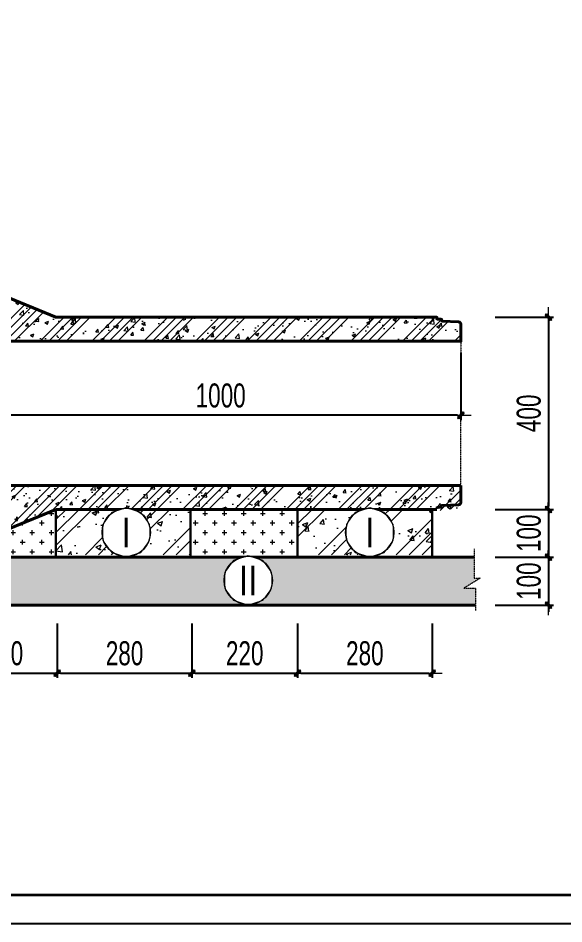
# Model space of a CAD drawing. Header units: inches. Extents: x -676 to 53517, y -20644 to 46516.
# Drawn here: x 28624 to 29760, y -3691 to -1805 of the extents above; entities that cross this region are included whole.
import ezdxf
from ezdxf.enums import TextEntityAlignment as Align

# ---------------------------------------------------------------- set-up
doc = ezdxf.new("R2010")
doc.units = ezdxf.units.IN
doc.header["$MEASUREMENT"] = 0
doc.set_wipeout_variables(frame=1)
doc.linetypes.add('HIDDEN', pattern=[0.375, 0.25, -0.125])
for name, color, linetype, lineweight in [('CAT1', 2, 'Continuous', 40), ('KHUAT', 254, 'HIDDEN', 15), ('LC Dim', 8, 'Continuous', 18), ('LC Hatch', 252, 'Continuous', 9), ('LC ISO', 153, 'Continuous', 13), ('LC Net manh', 9, 'Continuous', 5), ('LC Text1', 3, 'Continuous', 20), ('THEP', 1, 'Continuous', 35), ('THEP VONG NGOAI', 21, 'Continuous', 30)]:
    doc.layers.add(name, color=color, linetype=linetype, lineweight=lineweight)
doc.layers.add('ENTTNTHIETKE1', color=2, linetype='Continuous')
doc.layers.add('KHUNGTEN', color=5, linetype='Continuous')
doc.styles.add('General text 2', font='arial.ttf')
doc.styles.add('HOATBIF', font='hoatbif.shx', dxfattribs={"width": 0.7})
doc.dimstyles.new('1-100(1-25)', dxfattribs={"dimscale": 25, "dimtxt": 2.5, "dimasz": 0.35, "dimexe": 0.5, "dimexo": 0, "dimgap": 0.8, "dimtad": 1, "dimdec": 0, "dimzin": 0, "dimdsep": 46, "dimtxsty": 'HOATBIF', "dimblk1": 'DOT', "dimblk2": 'DOT', "dimsah": 1, "dimcen": -1, "dimdle": 1, "dimclrd": 256, "dimclre": 256, "dimclrt": 4, "dimadec": 3, "dimazin": 2, "dimtfac": 0.333333, "dimtdec": 0, "dimtix": 1, "dimtmove": 2, "dimatfit": 3, "dimldrblk": 'DOT', "dimfxl": 1, "dimtvp": 0.833333, "dimtolj": 1, "dimtzin": 0, "dimarcsym": 0})
pattern_1 = [(50, (24596.92, 26855.58), (109.3108, -9.56345), [11.43, -125.73]), (355, (24596.92, 26855.58), (-21.1457, 114.634), [9.144, -100.584]), (100.451, (24606.03, 26854.78), (88.1655, 105.07), [9.714, -106.854]), (50, (24716.92, 26975.58), (109.3108, -9.56345), [11.43, -125.73]), (355, (24716.92, 26975.58), (-21.1457, 114.634), [9.144, -100.584]), (100.451, (24726.03, 26974.78), (88.1655, 105.07), [9.714, -106.854]), (46.1842, (24596.92, 26886.06), (162.6474, -25.2254), [17.145, -188.595]), (96.6356, (24610.48, 26883.96), (142.4425, 148.4553), [14.571, -160.281]), (351.184, (24596.92, 26886.06), (142.4428, 148.4551), [13.716, -150.876]), (46.1842, (24716.92, 27006.06), (162.6474, -25.2254), [17.145, -188.595]), (96.6356, (24730.48, 27003.96), (142.4425, 148.4553), [14.571, -160.281]), (351.184, (24716.92, 27006.06), (142.4428, 148.4551), [13.716, -150.876]), (21, (24612.16, 26878.44), (90.96893, -61.3593), [11.43, -125.73]), (326, (24612.16, 26878.44), (37.0812, 110.5128), [9.144, -100.584]), (71.4514, (24619.74, 26873.32), (128.0499, 49.1537), [9.714, -106.854]), (21, (24732.16, 26998.44), (90.96893, -61.3593), [11.43, -125.73]), (326, (24732.16, 26998.44), (37.0812, 110.5128), [9.144, -100.584]), (71.4514, (24739.74, 26993.32), (128.0499, 49.1537), [9.714, -106.854]), (37.5, (24596.92, 26855.578), (1.85316, 50.733023), [0, -99.3648, 0, -102.108, 0, -100.965]), (7.5, (24596.92, 26855.58), (40.0918, 60.10834), [0, -58.2168, 0, -97.0788, 0, -38.481]), (327.5, (24562.937, 26855.58), (81.354357, -3.437246), [0, -38.1, 0, -118.872, 0, -157.734]), (317.5, (24547.7, 26855.58), (88.87751, 15.2559), [0, -49.53, 0, -78.9432, 0, -112.014]), (45, (24596.92, 26855.58), (-80.8223, 80.8223), []), (45, (24623.86, 26855.58), (-80.8223, 80.8223), []), (45, (24650.8, 26855.58), (-80.8223, 80.8223), []), (45, (24677.74, 26855.58), (-80.8223, 80.8223), [])]

# ---------------------------------------------------------------- blocks, each defined once
blk = doc.blocks.new('DOT')
at = {"layer": 'LC Dim'}
blk.add_line((-3, 0), (3, 0), dxfattribs=at)
at = {"layer": 'LC Dim', "color": 4}
blk.add_line((-1, -1), (1, 1), dxfattribs=at)
blk.add_lwpolyline([(0.5, 1), (-1, -0.5), (-0.5, -1), (1, 0.5)], close=True, dxfattribs=at)
blk = doc.blocks.new('*D756')
at = {"layer": 'Defpoints', "color": 0, "ltscale": 2, "transparency": 16777216}
for p in [(28545.6, -2501.9), (29545.6, -2501.9), (28545.6, -2632.2)]:
    blk.add_point(p, dxfattribs=at)
at = {"layer": 'LC Dim', "lineweight": -2, "ltscale": 2, "transparency": 16777216}
for p, q in [((28545.6, -2501.9), (28545.6, -2642.2)), ((29545.6, -2501.9), (29545.6, -2642.2)), ((29538.6, -2632.2), (28552.6, -2632.2))]:
    blk.add_line(p, q, dxfattribs=at)
at = {"layer": 'LC Dim', "lineweight": -2, "ltscale": 2, "transparency": 16777216, "xscale": 7, "yscale": 7, "zscale": 7, "rotation": 180}
blk.add_blockref('DOT', (28545.6, -2632.2), dxfattribs=at)
at = {"layer": 'LC Dim', "lineweight": -2, "ltscale": 2, "transparency": 16777216, "xscale": 7, "yscale": 7, "zscale": 7}
blk.add_blockref('DOT', (29545.6, -2632.2), dxfattribs=at)
at = {"layer": 'LC Dim', "color": 4, "ltscale": 2, "transparency": 16777216, "insert": (29045.6, -2591.2), "char_height": 50, "attachment_point": 5, "style": 'HOATBIF'}
blk.add_mtext('\\A1;1000', dxfattribs=at)
blk = doc.blocks.new('_Dot')
at = {"color": 0, "linetype": 'ByBlock', "lineweight": -2}
blk.add_line((-0.5, 0), (-1, 0), dxfattribs=at)
at = {"color": 0, "linetype": 'ByBlock', "const_width": 0.5}
blk.add_lwpolyline([(-0.25, 0, 1), (0.25, 0, 1)], format="xyb", close=True, dxfattribs=at)
blk = doc.blocks.new('*U66')
at = {"layer": 'Defpoints'}
blk.add_lwpolyline([(0, 4.25), (-2.5, 3.44), (-4.04, 1.31), (-4.04, -1.31), (-2.5, -3.44), (0, -4.25), (2.5, -3.44), (4.04, -1.31), (4.04, 1.31), (2.5, 3.44)], close=True, dxfattribs=at)
at = {"layer": 'LC Text1', "style": 'General text 2', "width": 0.8, "flags": 8}
blk.add_attdef('SYMBOL', text='', height=5.2, dxfattribs=at).set_placement((0, 0), align=Align.MIDDLE_CENTER)
blk.add_wipeout([(0, 4.25), (-2.5, 3.44), (-4.04, 1.31), (-4.04, -1.31), (-2.5, -3.44), (0, -4.25), (2.5, -3.44), (4.04, -1.31), (4.04, 1.31), (2.5, 3.44)]).dxf.layer = 'LC Net manh'
at = {"layer": 'LC ISO'}
blk.add_circle((0, 0), 4.25, dxfattribs=at)
blk = doc.blocks.new('*D630')
at = {"layer": 'Defpoints', "color": 0, "ltscale": 2, "transparency": 16777216}
for p in [(29616.9, -2428), (29616.9, -2828), (29727.9, -2828)]:
    blk.add_point(p, dxfattribs=at)
at = {"layer": 'LC Dim', "lineweight": -2, "ltscale": 2, "transparency": 16777216}
for p, q in [((29616.9, -2428), (29737.9, -2428)), ((29727.9, -2435), (29727.9, -2821)), ((29616.9, -2828), (29737.9, -2828))]:
    blk.add_line(p, q, dxfattribs=at)
at = {"layer": 'LC Dim', "lineweight": -2, "ltscale": 2, "transparency": 16777216, "xscale": 7, "yscale": 7, "zscale": 7}
for p, rotation in [((29727.9, -2428), 90), ((29727.9, -2828), 270)]:
    blk.add_blockref('DOT', p, dxfattribs=dict(at, rotation=rotation))
at = {"layer": 'LC Dim', "color": 4, "ltscale": 2, "transparency": 16777216, "insert": (29686.9, -2628), "char_height": 50, "attachment_point": 5, "rotation": 90, "style": 'HOATBIF'}
blk.add_mtext('\\A1;400', dxfattribs=at)
blk = doc.blocks.new('*D631')
at = {"layer": 'Defpoints', "color": 0, "ltscale": 2, "transparency": 16777216}
for p in [(29616.9, -2828), (29616.9, -2927.5), (29727.9, -2927.5)]:
    blk.add_point(p, dxfattribs=at)
at = {"layer": 'LC Dim', "lineweight": -2, "ltscale": 2, "transparency": 16777216}
for p, q in [((29616.9, -2828), (29737.9, -2828)), ((29727.9, -2821), (29727.9, -2814)), ((29727.9, -2828), (29727.9, -2927.5)), ((29616.9, -2927.5), (29737.9, -2927.5)), ((29727.9, -2934.5), (29727.9, -2941.5))]:
    blk.add_line(p, q, dxfattribs=at)
at = {"layer": 'LC Dim', "lineweight": -2, "ltscale": 2, "transparency": 16777216, "xscale": 7, "yscale": 7, "zscale": 7}
for p, rotation in [((29727.9, -2828), 270), ((29727.9, -2927.5), 90)]:
    blk.add_blockref('DOT', p, dxfattribs=dict(at, rotation=rotation))
at = {"layer": 'LC Dim', "color": 4, "ltscale": 2, "transparency": 16777216, "insert": (29686.9, -2877.7), "char_height": 50, "attachment_point": 5, "rotation": 90, "style": 'HOATBIF'}
blk.add_mtext('\\A1;100', dxfattribs=at)
blk = doc.blocks.new('*D632')
at = {"layer": 'Defpoints', "color": 0, "ltscale": 2, "transparency": 16777216}
for p in [(29616.9, -2927.5), (29616.9, -3027.5), (29727.9, -3027.5)]:
    blk.add_point(p, dxfattribs=at)
at = {"layer": 'LC Dim', "lineweight": -2, "ltscale": 2, "transparency": 16777216}
for p, q in [((29727.9, -2920.5), (29727.9, -2913.5)), ((29616.9, -2927.5), (29737.9, -2927.5)), ((29727.9, -2927.5), (29727.9, -3027.5)), ((29616.9, -3027.5), (29737.9, -3027.5)), ((29727.9, -3034.5), (29727.9, -3041.5))]:
    blk.add_line(p, q, dxfattribs=at)
at = {"layer": 'LC Dim', "lineweight": -2, "ltscale": 2, "transparency": 16777216, "xscale": 7, "yscale": 7, "zscale": 7}
for p, rotation in [((29727.9, -2927.5), 270), ((29727.9, -3027.5), 90)]:
    blk.add_blockref('DOT', p, dxfattribs=dict(at, rotation=rotation))
at = {"layer": 'LC Dim', "color": 4, "ltscale": 2, "transparency": 16777216, "insert": (29686.9, -2977.5), "char_height": 50, "attachment_point": 5, "rotation": 90, "style": 'HOATBIF'}
blk.add_mtext('\\A1;100', dxfattribs=at)
blk = doc.blocks.new('*D602')
at = {"layer": 'Defpoints', "color": 0, "ltscale": 2, "transparency": 16777216}
for p in [(28485.6, -3065.9), (28705.6, -3065.9), (28705.6, -3168.9)]:
    blk.add_point(p, dxfattribs=at)
at = {"layer": 'LC Dim', "lineweight": -2, "ltscale": 2, "transparency": 16777216}
for p, q in [((28485.6, -3065.9), (28485.6, -3178.9)), ((28705.6, -3065.9), (28705.6, -3178.9)), ((28492.6, -3168.9), (28698.6, -3168.9))]:
    blk.add_line(p, q, dxfattribs=at)
at = {"layer": 'LC Dim', "lineweight": -2, "ltscale": 2, "transparency": 16777216, "xscale": 7, "yscale": 7, "zscale": 7, "rotation": 180}
blk.add_blockref('DOT', (28485.6, -3168.9), dxfattribs=at)
at = {"layer": 'LC Dim', "lineweight": -2, "ltscale": 2, "transparency": 16777216, "xscale": 7, "yscale": 7, "zscale": 7}
blk.add_blockref('DOT', (28705.6, -3168.9), dxfattribs=at)
at = {"layer": 'LC Dim', "color": 4, "ltscale": 2, "transparency": 16777216, "insert": (28595.6, -3127.9), "char_height": 50, "attachment_point": 5, "style": 'HOATBIF'}
blk.add_mtext('\\A1;220', dxfattribs=at)
blk = doc.blocks.new('*D603')
at = {"layer": 'Defpoints', "color": 0, "ltscale": 2, "transparency": 16777216}
for p in [(28705.6, -3065.9), (28985.6, -3065.9), (28985.6, -3168.9)]:
    blk.add_point(p, dxfattribs=at)
at = {"layer": 'LC Dim', "lineweight": -2, "ltscale": 2, "transparency": 16777216}
for p, q in [((28705.6, -3065.9), (28705.6, -3178.9)), ((28985.6, -3065.9), (28985.6, -3178.9)), ((28712.6, -3168.9), (28978.6, -3168.9))]:
    blk.add_line(p, q, dxfattribs=at)
at = {"layer": 'LC Dim', "lineweight": -2, "ltscale": 2, "transparency": 16777216, "xscale": 7, "yscale": 7, "zscale": 7, "rotation": 180}
blk.add_blockref('DOT', (28705.6, -3168.9), dxfattribs=at)
at = {"layer": 'LC Dim', "lineweight": -2, "ltscale": 2, "transparency": 16777216, "xscale": 7, "yscale": 7, "zscale": 7}
blk.add_blockref('DOT', (28985.6, -3168.9), dxfattribs=at)
at = {"layer": 'LC Dim', "color": 4, "ltscale": 2, "transparency": 16777216, "insert": (28845.6, -3127.9), "char_height": 50, "attachment_point": 5, "style": 'HOATBIF'}
blk.add_mtext('\\A1;280', dxfattribs=at)
blk = doc.blocks.new('*D604')
at = {"layer": 'Defpoints', "color": 0, "ltscale": 2, "transparency": 16777216}
for p in [(28985.6, -3065.9), (29205.6, -3065.9), (29205.6, -3168.9)]:
    blk.add_point(p, dxfattribs=at)
at = {"layer": 'LC Dim', "lineweight": -2, "ltscale": 2, "transparency": 16777216}
for p, q in [((28985.6, -3065.9), (28985.6, -3178.9)), ((29205.6, -3065.9), (29205.6, -3178.9)), ((28992.6, -3168.9), (29198.6, -3168.9))]:
    blk.add_line(p, q, dxfattribs=at)
at = {"layer": 'LC Dim', "lineweight": -2, "ltscale": 2, "transparency": 16777216, "xscale": 7, "yscale": 7, "zscale": 7, "rotation": 180}
blk.add_blockref('DOT', (28985.6, -3168.9), dxfattribs=at)
at = {"layer": 'LC Dim', "lineweight": -2, "ltscale": 2, "transparency": 16777216, "xscale": 7, "yscale": 7, "zscale": 7}
blk.add_blockref('DOT', (29205.6, -3168.9), dxfattribs=at)
at = {"layer": 'LC Dim', "color": 4, "ltscale": 2, "transparency": 16777216, "insert": (29095.6, -3127.9), "char_height": 50, "attachment_point": 5, "style": 'HOATBIF'}
blk.add_mtext('\\A1;220', dxfattribs=at)
blk = doc.blocks.new('*D605')
at = {"layer": 'Defpoints', "color": 0, "ltscale": 2, "transparency": 16777216}
for p in [(29205.6, -3065.9), (29485.6, -3065.9), (29485.6, -3168.9)]:
    blk.add_point(p, dxfattribs=at)
at = {"layer": 'LC Dim', "lineweight": -2, "ltscale": 2, "transparency": 16777216}
for p, q in [((29205.6, -3065.9), (29205.6, -3178.9)), ((29485.6, -3065.9), (29485.6, -3178.9)), ((29212.6, -3168.9), (29478.6, -3168.9))]:
    blk.add_line(p, q, dxfattribs=at)
at = {"layer": 'LC Dim', "lineweight": -2, "ltscale": 2, "transparency": 16777216, "xscale": 7, "yscale": 7, "zscale": 7, "rotation": 180}
blk.add_blockref('DOT', (29205.6, -3168.9), dxfattribs=at)
at = {"layer": 'LC Dim', "lineweight": -2, "ltscale": 2, "transparency": 16777216, "xscale": 7, "yscale": 7, "zscale": 7}
blk.add_blockref('DOT', (29485.6, -3168.9), dxfattribs=at)
at = {"layer": 'LC Dim', "color": 4, "ltscale": 2, "transparency": 16777216, "insert": (29345.6, -3127.9), "char_height": 50, "attachment_point": 5, "style": 'HOATBIF'}
blk.add_mtext('\\A1;280', dxfattribs=at)
blk = doc.blocks.new('khung vpn')
at = {"layer": 'KHUNGTEN'}
blk.add_lwpolyline([(52556.243, -4234.885), (52502.048, -4234.885), (52502.048, -4195.662), (52556.243, -4195.662)], close=True, dxfattribs=at)
at = {"layer": 'THEP'}
blk.add_lwpolyline([(52555.832, -4234.474), (52502.459, -4234.474), (52502.459, -4196.073), (52555.832, -4196.073)], close=True, dxfattribs=at)

msp = doc.modelspace()

# ---------------------------------------------------------------- hatches: boundary and pattern name
at = {"layer": 'LC Hatch', "ltscale": 200}
h = msp.add_hatch(dxfattribs=at)
h.set_pattern_fill('BT-DA1X2', color=256, scale=0.4, pattern_type=2)
h.set_pattern_definition([(50, (24596.92, 26855.58), (72.87387, -6.37563), [7.62, -83.82]), (355, (24596.92, 26855.58), (-14.09713, 76.42266), [6.096, -67.056]), (100.451, (24602.995, 26855.05), (58.777, 70.04668), [6.476, -71.236]), (50, (24676.92, 26935.58), (72.87387, -6.37563), [7.62, -83.82]), (355, (24676.92, 26935.58), (-14.09713, 76.42266), [6.096, -67.056]), (100.451, (24682.995, 26935.05), (58.777, 70.04668), [6.476, -71.236]), (46.1842, (24596.92, 26875.9), (108.43162, -16.81693), [11.43, -125.73]), (96.6356, (24605.96, 26874.5), (94.9617, 98.97022), [9.714, -106.854]), (351.184, (24596.92, 26875.9), (94.96184, 98.97005), [9.144, -100.584]), (46.1842, (24676.92, 26955.9), (108.43162, -16.81693), [11.43, -125.73]), (96.6356, (24685.96, 26954.5), (94.9617, 98.97022), [9.714, -106.854]), (351.184, (24676.92, 26955.9), (94.96184, 98.97005), [9.144, -100.584]), (21, (24607.08, 26870.82), (60.64595, -40.90621), [7.62, -83.82]), (326, (24607.08, 26870.82), (24.72081, 73.67519), [6.096, -67.056]), (71.4514, (24612.136, 26867.41), (85.3666, 32.76914), [6.476, -71.236]), (21, (24687.08, 26950.82), (60.64595, -40.90621), [7.62, -83.82]), (326, (24687.08, 26950.82), (24.72081, 73.67519), [6.096, -67.056]), (71.4514, (24692.136, 26947.41), (85.3666, 32.76914), [6.476, -71.236]), (37.5, (24596.922, 26855.578), (1.235441, 33.822016), [0, -66.2432, 0, -68.072, 0, -67.31]), (7.5, (24596.922, 26855.578), (26.727865, 40.07223), [0, -38.8112, 0, -64.7192, 0, -25.654]), (327.5, (24574.265, 26855.578), (54.236238, -2.291498), [0, -25.4, 0, -79.248, 0, -105.156]), (317.5, (24564.105, 26855.58), (59.25167, 10.1706), [0, -33.02, 0, -52.6288, 0, -74.676]), (45, (24596.92, 26855.58), (-53.88154, 53.88154), []), (45, (24614.88, 26855.58), (-53.88154, 53.88154), []), (45, (24632.84, 26855.58), (-53.88154, 53.88154), []), (45, (24650.8, 26855.58), (-53.88154, 53.88154), [])])
h.paths.add_polyline_path([(29485.6, -2428), (28702.6, -2428), (28580.3, -2378), (28485.6, -2378), (28485.6, -2418.7, 0.373885), (28489.9, -2423.6), (28541.3, -2430.8, -0.373885), (28545.6, -2435.8), (28545.6, -2478), (29485.6, -2478)])
h.paths.add_polyline_path([(29485.6, -2778), (28545.6, -2778), (28545.6, -2820.2, -0.373885), (28541.3, -2825.2), (28489.9, -2832.4, 0.373885), (28485.6, -2837.3), (28485.6, -2878), (28580.3, -2878), (28702.6, -2828), (28833.9, -2828, -0.154572), (28864.4, -2828), (28982.6, -2828), (29340.6, -2828, -0.154572), (29371, -2828), (29485.6, -2828)])
h.paths.add_polyline_path([(29545.6, -2778), (29485.6, -2778), (29485.6, -2837.3, -0.373885), (29489.9, -2832.4), (29541.3, -2825.2, 0.373885), (29545.6, -2820.2)])
h.paths.add_polyline_path([(29545.6, -2442.6, 0.404023), (29540.8, -2437.6), (29505.6, -2436.4), (29505.6, -2433.3, 0.404026), (29504.7, -2432.3), (29497.1, -2432.1, -0.404026), (29495.6, -2430.6), (29495.6, -2428), (29485.6, -2428), (29485.6, -2478), (29545.6, -2478)])
h = msp.add_hatch(dxfattribs=at)
h.set_pattern_fill('CROSS', color=256, scale=80)
h.set_pattern_definition([(0, (23588.419, 27223.607), (20, 20), [10, -30]), (90, (23593.419, 27218.607), (-20, 20), [10, -30])])
h.paths.add_polyline_path([(28205.6, -2828), (27982.6, -2828), (27982.6, -2927.5), (28205.6, -2927.5)])
h.paths.add_polyline_path([(28702.6, -2828), (28580.3, -2878), (28485.6, -2878), (28485.6, -2927.5), (28702.6, -2927.5)])
h.paths.add_polyline_path([(29205.6, -2828), (28982.6, -2828), (28982.6, -2927.5), (29088.8, -2927.5, -0.142877), (29117, -2927.5), (29205.6, -2927.5)])
h = msp.add_hatch(dxfattribs=at)
h.set_pattern_fill('BT-DA1X2', color=256, scale=0.6, pattern_type=2)
h.set_pattern_definition(pattern_1)
h.paths.add_polyline_path([(28982.6, -2828), (28864.4, -2828, -0.326978), (28899.5, -2876, -0.302083), (28868.6, -2922.5), (28982.6, -2922.5)])
h.paths.add_polyline_path([(28798.7, -2876, -0.326978), (28833.9, -2828), (28702.6, -2828), (28702.6, -2922.5), (28829.6, -2922.5, -0.302083)])
h = msp.add_hatch(dxfattribs=at)
h.set_pattern_fill('BT-DA1X2', color=256, scale=0.6, pattern_type=2)
h.set_pattern_definition(pattern_1)
h.paths.add_polyline_path([(29340.6, -2828), (29205.6, -2828), (29205.6, -2922.5), (29336.3, -2922.5, -0.302083), (29305.4, -2876, -0.326978)])
h.paths.add_polyline_path([(29485.6, -2828), (29371, -2828, -0.326978), (29406.2, -2876, -0.302083), (29375.3, -2922.5), (29485.6, -2922.5)])
at = {"layer": 'LC Hatch'}
h = msp.add_hatch(dxfattribs=at)
h.set_pattern_fill('GRAVEL', color=256, scale=70, style=0)
h.set_pattern_definition([(228.0128, (110834.202, 25807.7286), (-559.99987625, -630.0000939), [9.41752, -932.33616]), (184.9697, (110827.9018, 25800.7286), (840.00007361, 69.99939149), [16.16076, -1599.91475]), (132.5104, (110811.8018, 25799.3286), (699.99935028, -770.00060717), [11.39516, -1128.12224]), (267.2737, (110784.5018, 25781.8286), (69.99972124, 1400.00002065), [14.71666, -1456.94906]), (292.8337, (110783.8018, 25767.1286), (-350.00069338, 839.99974882), [14.43085, -1428.65611]), (357.2737, (110789.4018, 25753.8286), (-1400.00002065, 69.99972124), [14.71666, -1456.94906]), (37.6942, (110804.1018, 25753.1286), (-910.00051419, -699.99932836), [19.46203, -1926.73943]), (72.2553, (110819.5018, 25765.0286), (490.00075339, 1539.99973619), [18.37416, -1819.04247]), (121.4296, (110825.1018, 25782.5286), (-560.00057639, 909.99965255), [14.7665, -1461.88511]), (175.2364, (110817.402, 25795.1286), (770.00006624, -69.9994073), [16.85824, -826.05341]), (222.3974, (110800.6018, 25796.5286), (-840.000514575, -769.99944574), [21.80136, -2158.33625]), (138.8141, (110853.802, 25781.1286), (-490.0002063, 419.99981193), [7.44107, -736.66908]), (171.4692, (110848.2018, 25786.0286), (909.99987994, -140.0005537), [14.15659, -1401.50577]), (225, (110834.2, 25788.13), (-8e-15, -70.000022), [9.89947, -89.09544]), (203.1986, (110829.302, 25796.529), (349.9999811, 140.0000928), [5.33106, -527.77305]), (291.8014, (110824.402, 25794.429), (-69.9999937, 210.0000191), [7.53921, -369.42234]), (30.9638, (110827.202, 25787.429), (209.9998616, 140.0001738), [12.24503, -395.92161]), (161.5651, (110837.702, 25793.729), (140.0000304, -69.999888), [8.85437, -212.50509]), (16.3895, (110783.8018, 25794.4286), (700.00015389, 209.99948969), [12.404, -1227.99915]), (70.3462, (110795.702, 25797.9286), (-279.99966732, -770.0001495), [10.40627, -1030.21856]), (293.1986, (110837.702, 25807.729), (-140.0000928, 349.9999811), [10.66205, -522.44206]), (343.6105, (110841.9018, 25797.9286), (-700.00015389, 209.99948969), [12.404, -1227.99915]), (339.444, (110783.802, 25751.029), (-350.0001291, 139.99971975), [11.9616, -586.11868]), (294.7751, (110795.002, 25746.8286), (-349.99945325, 770.00023953), [10.02246, -992.22501]), (66.8014, (110838.402, 25737.729), (140.0000928, 349.9999811), [10.66205, -522.44206]), (17.354, (110842.6018, 25747.5286), (-910.00014134, -279.99961516), [11.73417, -1161.67968]), (69.444, (110804.102, 25737.729), (-139.99971975, -350.0001291), [5.9808, -592.09948]), (101.3099, (110834.202, 25737.729), (-69.9998343, 280.0000527), [3.5693, -353.36203]), (165.9638, (110833.502, 25741.229), (210.0000382, -69.999864), [14.43085, -274.1865]), (186.009, (110819.5018, 25744.7286), (699.99998256, 69.99995222), [13.3735, -1323.97461]), (303.6901, (110827.202, 25781.129), (-70.0000934, 139.999969), [10.09554, -242.29303]), (353.1572, (110832.8018, 25772.7286), (1189.99995558, -140.000559855), [17.62558, -1744.92941]), (60.9454, (110850.302, 25770.6286), (-280.0000019, -490.0000269), [7.20692, -713.48718]), (90, (110853.8, 25776.93), (-70, 70), [4.2, -65.8]), (120.2564, (110818.102, 25746.8286), (279.99964208, -490.0001719), [9.72468, -962.7464]), (48.0128, (110813.202, 25755.2286), (559.99987625, 630.0000939), [18.83504, -922.91864]), (0, (110825.8, 25769.23), (70, 70), [18.2, -51.8]), (325.3048, (110844.0018, 25769.2286), (-699.99959813, 490.00060267), [11.06798, -1095.72918]), (254.0546, (110853.102, 25762.929), (-69.9999923, -280.0000089), [10.19214, -499.41556]), (207.646, (110850.3018, 25753.1286), (-1329.9997065, -700.00053992), [16.59455, -1642.86318]), (175.4261, (110835.6018, 25745.4286), (-910.00003908, 69.99963608), [17.55593, -1738.03518])])
h.paths.add_polyline_path([(29575.9, -3027.5), (29575.9, -2992.4), (29551.4, -2992.4), (29585.9, -2970.9), (29572.9, -2970.9), (29572.9, -2927.5), (28456.8, -2927.5), (28456.8, -3027.5)])
h.paths.add_polyline_path([(27422.4, -2992.4), (27422.4, -3027.5), (28456.8, -3027.5), (28456.8, -2927.5), (27419.4, -2927.5), (27419.4, -2970.9), (27432.4, -2970.9), (27397.9, -2992.4)])

# ---------------------------------------------------------------- linework, layer by layer
at = {"layer": 'CAT1'}
for p, q in [((28545.6, -2778, 0), (29545.6, -2778, 0)), ((29545.6, -2778, 0), (29545.6, -2813.4, 0)), ((28702.6, -2828, 0), (28580.3, -2878, 0)), ((29495.6, -2828, 0), (28702.6, -2828, 0)), ((29504.7, -2823.7, 0), (29497.1, -2823.9, 0)), ((29540.8, -2818.4, 0), (29506.6, -2819.6, 0)), ((27419.4, -2927.5, 0), (29572.9, -2927.5, 0)), ((27422.4, -3027.5, 0), (29575.9, -3027.5, 0))]:
    msp.add_line(p, q, dxfattribs=at)
at = {"layer": 'CAT1', "elevation": 0}
msp.add_lwpolyline([(28485.6, -2378), (28485.6, -2418.7, 0.373885), (28489.9, -2423.6), (28541.3, -2430.8, -0.373885), (28545.6, -2435.8), (28545.6, -2478), (29545.6, -2478), (29545.6, -2442.6, 0.404026), (29540.8, -2437.6), (29506.6, -2436.4, -0.404026), (29505.6, -2435.4), (29505.6, -2433.3, 0.404026), (29504.7, -2432.3), (29497.1, -2432.1, -0.404026), (29495.6, -2430.6), (29495.6, -2428), (28702.6, -2428), (28580.3, -2378), (28485.6, -2378)], format="xyb", dxfattribs=at)
at = {"layer": 'CAT1'}
for centre, radius, start, end in [((29497.1, -2825.4, 0), 1.5, 92, 180), ((29504.6, -2822.7, 0), 1, 272, 0), ((29506.6, -2820.6, 0), 1, 92, 180), ((29540.6, -2813.4, 0), 5, 272, 0)]:
    msp.add_arc(centre, radius, start, end, dxfattribs=at)
at = {"layer": 'KHUAT'}
for p in [(29545.6, -2478, 0), (29545.6, -2778, 0)]:
    msp.add_line(p, (29545.6, -2628, 0), dxfattribs=at)
at = {"layer": 'KHUAT', "elevation": 0}
msp.add_lwpolyline([(29572.9, -2910.4), (29572.9, -2970.9), (29585.9, -2970.9), (29551.4, -2992.4), (29575.9, -2992.4), (29575.9, -3038.9)], dxfattribs=at)
at = {"layer": 'THEP VONG NGOAI', "color": 1, "ltscale": 200, "elevation": 0}
for points in [[(28702.6, -2828), (28982.6, -2828), (28982.6, -2927.5), (28702.6, -2927.5)], [(29205.6, -2828), (29485.6, -2828), (29485.6, -2927.5), (29205.6, -2927.5)]]:
    msp.add_lwpolyline(points, close=True, dxfattribs=at)

# ---------------------------------------------------------------- dimensions: what is measured, and where the dimension line sits
at = {"layer": 'LC Dim', "ltscale": 2}
for base, p1, p2, angle, picture, middle in [((29727.9, -2828, 0), (29616.9, -2428, 0), (29616.9, -2828, 0), 90, '*D630', (29686.9, -2628, 0)), ((28545.6, -2632.2, 0), (29545.6, -2501.9, 0), (28545.6, -2501.9, 0), 180, '*D756', (29045.6, -2591.2, 0)), ((29727.9218195, -2927.4980823, 0.0001172), (29616.9218195, -2827.9980823, 0.0001172), (29616.9218195, -2927.4980823, 0.0001172), 90, '*D631', (29686.9218195, -2877.7480823, 0.0001172)), ((29727.9, -3027.5, 0), (29616.9, -2927.5, 0), (29616.9, -3027.5, 0), 90, '*D632', (29686.9, -2977.5, 0))]:
    dim = msp.add_linear_dim(base=base, p1=p1, p2=p2, angle=angle, dimstyle='1-100(1-25)', override={"dimscale": 20}, dxfattribs=at)
    dim.commit()
    dim.dimension.update_dxf_attribs({"geometry": picture, "text_midpoint": middle})
for base, p1, p2, picture, middle in [((28705.6, -3168.9, 0), (28485.6, -3065.9, 0), (28705.6, -3065.9, 0), '*D602', (28595.6, -3127.9, 0)), ((28985.6, -3168.9, 0), (28705.6, -3065.9, 0), (28985.6, -3065.9, 0), '*D603', (28845.6, -3127.9, 0)), ((29205.6, -3168.9, 0), (28985.6, -3065.9, 0), (29205.6, -3065.9, 0), '*D604', (29095.6, -3127.9, 0)), ((29485.6, -3168.9, 0), (29205.6, -3065.9, 0), (29485.6, -3065.9, 0), '*D605', (29345.6, -3127.9, 0))]:
    dim = msp.add_linear_dim(base=base, p1=p1, p2=p2, dimstyle='1-100(1-25)', override={"dimscale": 20}, dxfattribs=at)
    dim.commit()
    dim.dimension.update_dxf_attribs({"geometry": picture, "text_midpoint": middle})

# ---------------------------------------------------------------- next in the draw order: block references
at = {"layer": 'LC Net manh'}
ref = msp.add_blockref('*U66', (28849.1, -2876, 0), dxfattribs=dict(at, xscale=11.85611294117333, yscale=11.85611294117333, zscale=11.85611294117333))
ref.add_attrib('SYMBOL', 'I', dxfattribs={"layer": 'LC Text1', "height": 61.7, "style": 'General text 2', "width": 0.8}).set_placement((28849.1, -2876, 0), align=Align.MIDDLE_CENTER)
ref = msp.add_blockref('*U66', (29355.8, -2876, 0), dxfattribs=dict(at, xscale=11.85611294117333, yscale=11.85611294117333, zscale=11.85611294117333))
ref.add_attrib('SYMBOL', 'I', dxfattribs={"layer": 'LC Text1', "height": 61.7, "style": 'General text 2', "width": 0.8}).set_placement((29355.8, -2876, 0), align=Align.MIDDLE_CENTER)
ref = msp.add_blockref('*U66', (29102.9, -2975.9, 0), dxfattribs=dict(at, xscale=11.85611294117333, yscale=11.85611294117333, zscale=11.85611294117333))
ref.add_attrib('SYMBOL', 'II', dxfattribs={"layer": 'LC Text1', "height": 61.65, "style": 'General text 2', "width": 0.8}).set_placement((29102.9, -2975.9, 0), align=Align.MIDDLE_CENTER)

# ---------------------------------------------------------------- next in the draw order: block references
at = {"layer": 'ENTTNTHIETKE1', "color": 6, "xscale": 145.5769351532813, "yscale": 145.5769351532813, "zscale": 145.5769351532813}
msp.add_blockref('khung vpn', (-7616177, 612810.5, 0), dxfattribs=at)

doc.saveas('drawing.dxf')
